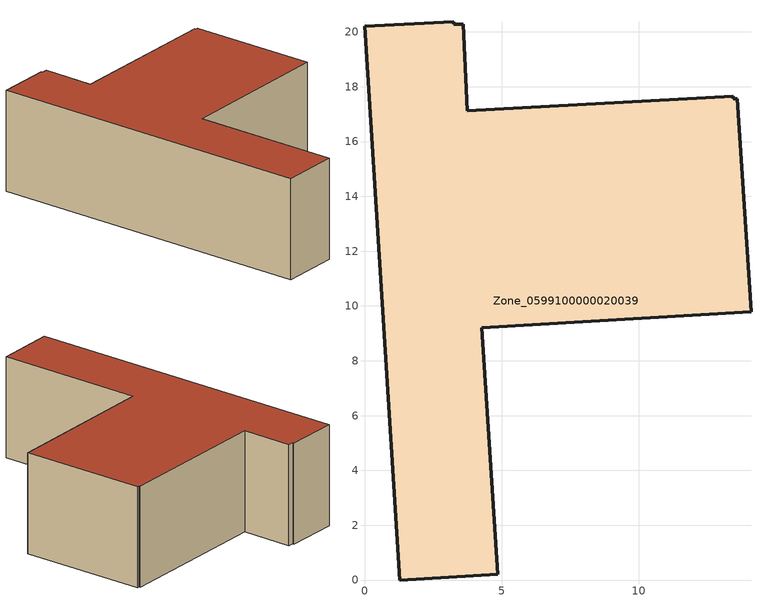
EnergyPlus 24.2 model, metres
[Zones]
Zone_0599100000020039
 floor ground (C_G): 4.28,9.21 4.87,0.21 1.29,0 0,20.2 3.25,20.36 3.26,20.28 3.6,20.28 3.75,17.13 13.45,17.65 13.46,17.56 13.6,17.57 14.1,9.79 z0
 wall outside (C_F): 0,20.2 1.29,0 4.87,0.21 4.28,9.21 14.1,9.79 13.6,17.57 13.46,17.56 13.45,17.65 3.75,17.13 3.6,20.28 3.26,20.28 3.25,20.36 0,20.2 z0:6.29
 roof outside (C_R): 13.45,17.65 3.75,17.13 3.6,20.28 3.26,20.28 3.25,20.36 0,20.2 1.29,0 4.87,0.21 4.28,9.21 14.1,9.79 13.6,17.57 13.46,17.56 z6.29
[BUILDING]
Pand.0599100000020039: North Axis=0; Terrain=City; Loads Convergence Tolerance Value=0.04; Temperature Convergence Tolerance Value=0.4; Solar Distribution=FullExterior; Maximum Number of Warmup Days=25; Minimum Number of Warmup Days=1
[Site:Location]
Rotterdam.The.Hague.AP_ZH_NLD Design_Conditions: Latitude=51.96; Longitude=4.45; Time Zone=1; Elevation=-4.5
[SITE:GROUNDTEMPERATURE:BUILDINGSURFACE]
18, 18, 18, 18, 18, 18, 18, 18, 18, 18, 18, 18
[MATERIAL] Thermal Absorptance=0.9; Solar Absorptance=0.7; Visible Absorptance=0.7
Name | Roughness | Thickness | Conductivity | Density | Specific Heat
G.D.1965 | MediumSmooth | 0.15 | 1 | 540 | 1210
F.D.1965 | Rough | 0.3 | 0.857143 | 1920 | 840
R.D.1965 | MediumRough | 0.2 | 0.08 | 1500 | 1000
[CONSTRUCTION]
C_G: G.D.1965
C_F: F.D.1965
C_R: R.D.1965
[ZONE]
Zone_0599100000020039: Type=1; Multiplier=1; Ceiling Height=Autocalculate; Volume=Autocalculate; Floor Area=autocalculate; Part of Total Floor Area=Yes
[ZONEINFILTRATION:DESIGNFLOWRATE]
Infil_Zone_0599100000020039: Zone or ZoneList or Space or SpaceList=Zone_0599100000020039; Schedule=AlwaysOn; Design Flow Rate Calculation Method=Flow/Area; Flow Rate per Floor Area=0.0042; Constant Term Coefficient=1; Temperature Term Coefficient=0; Velocity Term Coefficient=0; Velocity Squared Term Coefficient=0
[HVACTEMPLATE:ZONE:IDEALLOADSAIRSYSTEM]
Zone_0599100000020039: Maximum Heating Supply Air Temperature=50; Minimum Cooling Supply Air Temperature=13; Maximum Heating Supply Air Humidity Ratio=0.0156; Minimum Cooling Supply Air Humidity Ratio=0.0077; Heating Limit=NoLimit; Cooling Limit=NoLimit; Dehumidification Control Type=ConstantSensibleHeatRatio; Cooling Sensible Heat Ratio=0.7; Dehumidification Setpoint=60; Humidification Control Type=None; Humidification Setpoint=30; Outdoor Air Method=None; Outdoor Air Flow Rate per Person=0.00944; Outdoor Air Flow Rate per Zone Floor Area=0; Outdoor Air Flow Rate per Zone=0; Demand Controlled Ventilation Type=None; Outdoor Air Economizer Type=NoEconomizer; Heat Recovery Type=None; Sensible Heat Recovery Effectiveness=0.7; Latent Heat Recovery Effectiveness=0.65
[ZONECONTROL:THERMOSTAT]
ThermostatControl_Zone_0599100000020039: Zone or ZoneList=Zone_0599100000020039; Control Type Schedule=DualSetpointControlType; Control 1=Thermostat_Zone_0599100000020039; Temperature Difference Between Cutout And Setpoint=0
[THERMOSTATSETPOINT:DUALSETPOINT]
Thermostat_Zone_0599100000020039: Heating Setpoint Temperature Schedule=HeatingSetpoint_Zone_0599100000020039; Cooling Setpoint Temperature Schedule=CoolingSetpoint_Zone_0599100000020039
[SCHEDULE:COMPACT]
HeatingSetpoint_Zone_0599100000020039: Through: 12/31, For: AllDays, Until: 24:00, 21
CoolingSetpoint_Zone_0599100000020039: Through: 12/31, For: AllDays, Until: 24:00, 24
DualSetpointControlType: Through: 12/31, For: AllDays, Until: 24:00, 4
AlwaysOn: Through: 12/31, For: AllDays, Until: 24:00, 1
